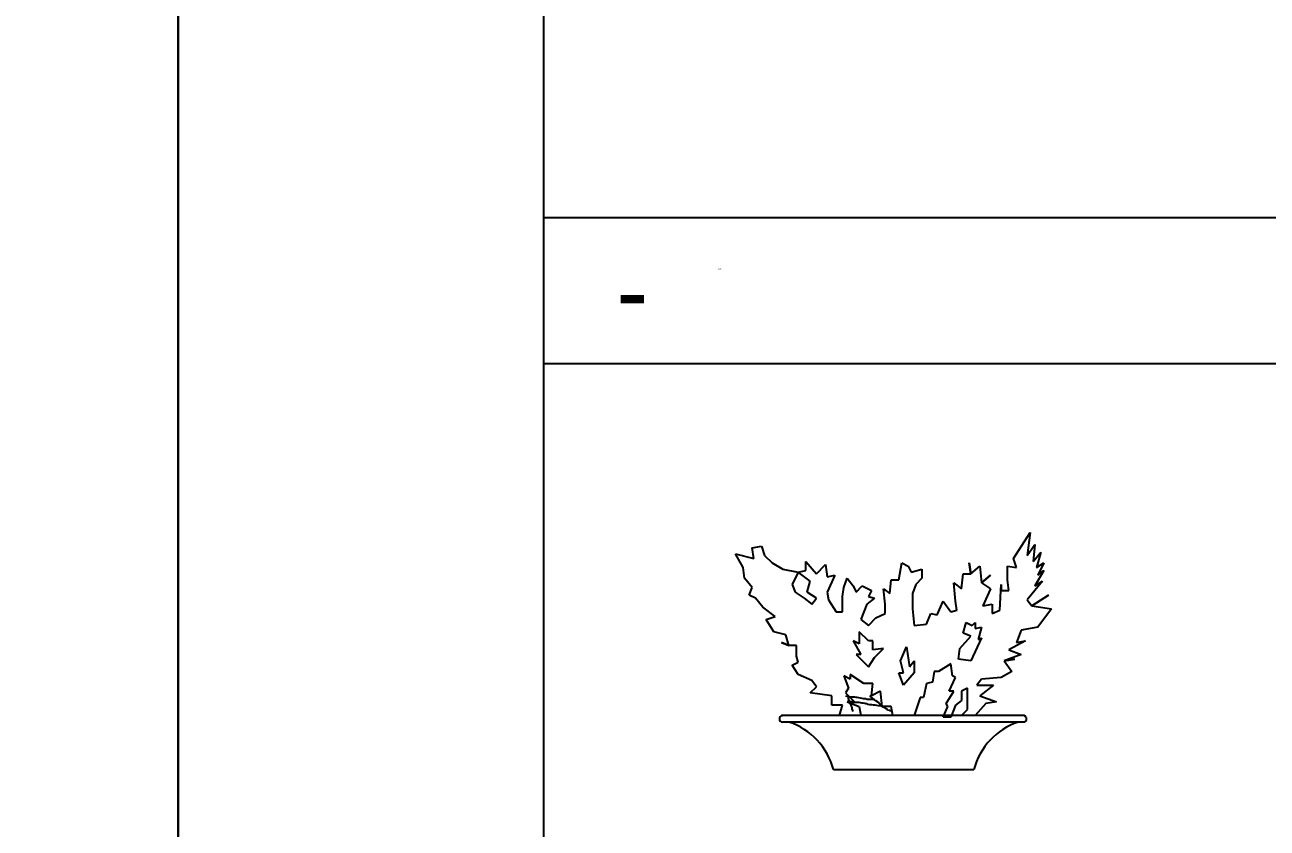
# Model space of a CAD drawing. Header units: millimetres. Extents: x 0 to 25200, y 0 to 17820.
# Drawn here: x 12348 to 14389, y 10283 to 11603 of the extents above; entities that cross this region are included whole.
import ezdxf
from ezdxf.enums import TextEntityAlignment as Align

# ---------------------------------------------------------------- set-up
doc = ezdxf.new("R2010")
doc.units = ezdxf.units.MM
doc.header["$LTSCALE"] = 100
doc.header["$MEASUREMENT"] = 0
for name, color, linetype in [('CO-TREE', 251, 'Continuous'), ('TB-FORM', 7, 'Continuous'), ('TB-TEXT', 4, 'Continuous')]:
    doc.layers.add(name, color=color, linetype=linetype)
doc.styles.add('DH-TEXT', font='')
doc.styles.get('DH-TEXT').set_extended_font_data('HY울릉도L')

# ---------------------------------------------------------------- blocks, each defined once
blk = doc.blocks.new('T-301')
at = {"layer": 'CO-TREE'}
for p, q in [((180.4, 346.8), (208, 389.4)), ((208, 389.4), (203, 351.8)), ((203, 351.8), (215.6, 369.4)), ((215.6, 369.4), (213, 341.8)), ((-263.7, 331.7), (-276.2, 354.3)), ((-276.2, 354.3), (-246.1, 346.8)), ((-248.6, 364.3), (-233.6, 366.9)), ((-246.1, 346.8), (-248.6, 364.3)), ((-248.6, 364.3), (-248.6, 364.3)), ((-233.6, 366.9), (-228.5, 351.8)), ((-228.5, 351.8), (-228.5, 351.8)), ((-228.5, 351.8), (-216, 339.3)), ((213, 341.8), (225.6, 356.8)), ((225.6, 356.8), (218.1, 331.7)), ((-261.2, 314.2), (-263.7, 331.7)), ((-216, 339.3), (-198.4, 329.2)), ((-216, 339.3), (-216, 339.3)), ((-198.4, 329.2), (-198.4, 329.2)), ((-198.4, 329.2), (-173.3, 324.2)), ((-173.3, 324.2), (-160.8, 326.7)), ((-160.8, 326.7), (-160.8, 341.8)), ((-160.8, 341.8), (-160.8, 341.8)), ((-160.8, 341.8), (-160.8, 341.8)), ((-160.8, 341.8), (-143.2, 321.7)), ((-143.2, 321.7), (-128.2, 336.8)), ((-128.2, 336.8), (-125.7, 316.7)), ((-7.7, 311.7), (-2.7, 339.3)), ((-2.7, 339.3), (7.3, 334.2)), ((7.3, 334.2), (7.3, 334.2)), ((7.3, 334.2), (12.3, 324.2)), ((12.3, 324.2), (29.9, 329.2)), ((29.9, 329.2), (29.9, 314.2)), ((110.2, 321.7), (107.7, 339.3)), ((107.7, 339.3), (110.2, 321.7)), ((110.2, 321.7), (125.2, 334.2)), ((125.2, 334.2), (127.7, 306.7)), ((170.4, 311.7), (170.4, 334.2)), ((170.4, 334.2), (185.4, 331.7)), ((185.4, 331.7), (180.4, 346.8)), ((230.6, 326.7), (215.6, 301.6)), ((218.1, 331.7), (230.6, 339.3)), ((230.6, 339.3), (220.6, 319.2)), ((220.6, 319.2), (230.6, 326.7)), ((-248.6, 299.1), (-261.2, 314.2)), ((-261.2, 314.2), (-261.2, 314.2)), ((-173.3, 324.2), (-183.4, 304.1)), ((-153.3, 309.2), (-173.3, 324.2)), ((-158.3, 291.6), (-153.3, 309.2)), ((-153.3, 309.2), (-153.3, 309.2)), ((-143.2, 321.7), (-143.2, 321.7)), ((-125.7, 316.7), (-113.1, 319.2)), ((-113.1, 319.2), (-125.7, 291.6)), ((-98.1, 299.1), (-93, 314.2)), ((-93, 314.2), (-83, 301.6)), ((-22.8, 289.1), (-20.3, 311.7)), ((-20.3, 311.7), (-7.7, 311.7)), ((29.9, 314.2), (19.9, 304.1)), ((82.6, 306.7), (95.1, 296.6)), ((85.1, 276.5), (82.6, 306.7)), ((95.1, 296.6), (97.6, 321.7)), ((97.6, 321.7), (110.2, 321.7)), ((127.7, 306.7), (142.8, 319.2)), ((142.8, 319.2), (127.7, 306.7)), ((127.7, 306.7), (142.8, 296.6)), ((172.9, 294.1), (170.4, 311.7)), ((170.4, 311.7), (170.4, 311.7)), ((228.1, 309.2), (203, 279)), ((215.6, 301.6), (228.1, 309.2)), ((-253.6, 286.6), (-248.6, 299.1)), ((-243.6, 281.6), (-253.6, 286.6)), ((-183.4, 304.1), (-183.4, 304.1)), ((-183.4, 304.1), (-178.4, 291.6)), ((-178.4, 291.6), (-178.4, 291.6)), ((-178.4, 291.6), (-163.3, 281.6)), ((-143.2, 281.6), (-158.3, 291.6)), ((-125.7, 291.6), (-125.7, 291.6)), ((-125.7, 291.6), (-123.2, 279)), ((-100.6, 284.1), (-98.1, 299.1)), ((-98.1, 299.1), (-98.1, 299.1)), ((-83, 301.6), (-78, 291.6)), ((-78, 291.6), (-68, 301.6)), ((-68, 301.6), (-68, 301.6)), ((-68, 301.6), (-52.9, 294.1)), ((-52.9, 294.1), (-57.9, 284.1)), ((-32.8, 296.6), (-22.8, 289.1)), ((-30.3, 271.5), (-32.8, 296.6)), ((19.9, 304.1), (14.8, 289.1)), ((14.8, 289.1), (14.8, 264)), ((14.8, 289.1), (14.8, 289.1)), ((19.9, 304.1), (19.9, 304.1)), ((142.8, 296.6), (130.3, 269)), ((157.8, 261.5), (160.3, 304.1)), ((160.3, 304.1), (160.3, 294.1)), ((160.3, 294.1), (172.9, 294.1)), ((210.5, 269), (238.1, 286.6)), ((238.1, 286.6), (210.5, 269)), ((-231.1, 266.5), (-243.6, 281.6)), ((-211, 251.4), (-231.1, 266.5)), ((-231.1, 266.5), (-231.1, 266.5)), ((-163.3, 281.6), (-163.3, 281.6)), ((-163.3, 281.6), (-150.8, 271.5)), ((-150.8, 271.5), (-143.2, 281.6)), ((-150.8, 271.5), (-150.8, 271.5)), ((-123.2, 279), (-110.6, 259)), ((-100.6, 259), (-100.6, 284.1)), ((-100.6, 284.1), (-100.6, 284.1)), ((-60.4, 271.5), (-70.5, 246.4)), ((-47.9, 281.6), (-60.4, 271.5)), ((-60.4, 271.5), (-60.4, 271.5)), ((-57.9, 284.1), (-47.9, 281.6)), ((-30.3, 256.5), (-30.3, 271.5)), ((-30.3, 271.5), (-30.3, 271.5)), ((55, 254), (65, 276.5)), ((65, 276.5), (77.5, 259)), ((87.6, 261.5), (85.1, 276.5)), ((130.3, 269), (145.3, 271.5)), ((145.3, 271.5), (145.3, 256.5)), ((203, 279), (210.5, 269)), ((210.5, 269), (243.2, 264)), ((-226, 246.4), (-211, 251.4)), ((-213.5, 226.4), (-226, 246.4)), ((-110.6, 259), (-100.6, 259)), ((-100.6, 259), (-100.6, 259)), ((-70.5, 246.4), (-57.9, 236.4)), ((-57.9, 236.4), (-45.4, 248.9)), ((-45.4, 248.9), (-30.3, 256.5)), ((-45.4, 248.9), (-45.4, 248.9)), ((14.8, 264), (14.8, 264)), ((14.8, 264), (17.3, 236.4)), ((37.4, 238.9), (44.9, 256.5)), ((44.9, 256.5), (55, 254)), ((77.5, 259), (87.6, 261.5)), ((77.5, 259), (77.5, 259)), ((145.3, 256.5), (157.8, 261.5)), ((243.2, 264), (220.6, 233.9)), ((-193.4, 221.3), (-213.5, 226.4)), ((-57.9, 211.3), (-73, 226.4)), ((-73, 226.4), (-73, 206.3)), ((17.3, 236.4), (37.4, 238.9)), ((17.3, 236.4), (17.3, 236.4)), ((97.6, 223.9), (102.6, 241.4)), ((102.6, 241.4), (112.7, 236.4)), ((112.7, 236.4), (117.7, 241.4)), ((117.7, 241.4), (117.7, 231.4)), ((117.7, 231.4), (127.7, 233.9)), ((127.7, 233.9), (122.7, 213.8)), ((193, 228.9), (185.4, 208.8)), ((220.6, 233.9), (193, 228.9)), ((-188.4, 203.8), (-200.9, 208.8)), ((-200.9, 208.8), (-188.4, 203.8)), ((-188.4, 203.8), (-193.4, 221.3)), ((-73, 206.3), (-83, 211.3)), ((-83, 211.3), (-70.5, 188.7)), ((-50.4, 211.3), (-57.9, 211.3)), ((-50.4, 196.3), (-50.4, 211.3)), ((92.6, 198.8), (110.2, 218.8)), ((110.2, 218.8), (97.6, 223.9)), ((127.7, 216.3), (110.2, 178.7)), ((122.7, 213.8), (127.7, 216.3)), ((200.5, 211.3), (172.9, 196.3)), ((185.4, 208.8), (200.5, 211.3)), ((-175.9, 203.8), (-188.4, 203.8)), ((-175.9, 186.2), (-175.9, 203.8)), ((-173.3, 176.2), (-175.9, 186.2)), ((-70.5, 188.7), (-78, 188.7)), ((-78, 188.7), (-57.9, 168.7)), ((-57.9, 168.7), (-47.9, 183.7)), ((-32.8, 198.8), (-50.4, 196.3)), ((-47.9, 183.7), (-32.8, 198.8)), ((-5.2, 178.7), (4.8, 201.3)), ((4.8, 201.3), (9.8, 168.7)), ((90.1, 181.2), (92.6, 198.8)), ((193, 188.7), (165.4, 178.7)), ((172.9, 196.3), (193, 188.7)), ((-183.4, 171.2), (-173.3, 176.2)), ((-173.3, 156.1), (-183.4, 171.2)), ((-0.2, 158.6), (-5.2, 178.7)), ((9.8, 168.7), (17.3, 178.7)), ((17.3, 178.7), (17.3, 158.6)), ((77.5, 173.7), (57.5, 161.1)), ((80.1, 153.6), (77.5, 173.7)), ((110.2, 178.7), (90.1, 181.2)), ((165.4, 178.7), (182.9, 181.2)), ((182.9, 181.2), (165.4, 178.7)), ((165.4, 178.7), (177.9, 161.1)), ((-150.8, 146.1), (-173.3, 156.1)), ((-173.3, 156.1), (-173.3, 156.1)), ((-143.2, 136), (-150.8, 146.1)), ((-150.8, 146.1), (-150.8, 146.1)), ((-88, 148.6), (-98.1, 153.6)), ((-98.1, 153.6), (-90.5, 133.5)), ((-88, 156.1), (-88, 148.6)), ((-65.5, 141), (-88, 156.1)), ((-0.2, 138.5), (-7.7, 158.6)), ((-7.7, 158.6), (-0.2, 158.6)), ((17.3, 158.6), (-0.2, 138.5)), ((47.4, 143.6), (37.4, 141)), ((50, 161.1), (47.4, 143.6)), ((57.5, 161.1), (50, 161.1)), ((75, 128.5), (85.1, 151.1)), ((85.1, 151.1), (80.1, 153.6)), ((127.7, 148.6), (120.2, 138.5)), ((160.3, 151.1), (127.7, 148.6)), ((177.9, 161.1), (160.3, 151.1)), ((-153.3, 126), (-143.2, 136)), ((-118.1, 121), (-153.3, 126)), ((-143.2, 136), (-143.2, 136)), ((-90.5, 133.5), (-95.6, 126)), ((-95.6, 126), (-80.5, 110.9)), ((-50.4, 141), (-65.5, 141)), ((-52.9, 121), (-50.4, 141)), ((-37.9, 128.5), (-52.9, 121)), ((-35.4, 103.4), (-37.9, 128.5)), ((37.4, 141), (32.4, 118.5)), ((70, 108.4), (82.6, 128.5)), ((82.6, 128.5), (75, 128.5)), ((105.2, 133.5), (95.1, 128.5)), ((95.1, 128.5), (95.1, 113.5)), ((105.2, 108.4), (105.2, 133.5)), ((120.2, 138.5), (147.8, 138.5)), ((147.8, 138.5), (125.2, 121)), ((-118.1, 105.9), (-118.1, 121)), ((-100.6, 105.9), (-118.1, 105.9)), ((-105.6, 88.4), (-100.6, 105.9)), ((-92.7, 119.7), (-94.9, 120.4)), ((-80.5, 110.9), (-93, 110.9)), ((-93, 110.9), (-73, 103.4)), ((-90.5, 119.7), (-92.7, 119.7)), ((-88.2, 110), (-92.7, 110.7)), ((-91.9, 119.7), (-91.2, 118.2)), ((-91.2, 118.2), (-91.2, 116.7)), ((-91.2, 116.7), (-90.5, 115.2)), ((-89, 118.9), (-90.5, 119.7)), ((-90.5, 115.2), (-89.7, 112.2)), ((-89.7, 112.2), (-89, 110.7)), ((-80, 118.9), (-89, 118.9)), ((-89, 110.7), (-88.2, 107.7)), ((-73.3, 110), (-88.2, 110)), ((-88.2, 107.7), (-86.7, 107)), ((-86.7, 107), (-86.7, 105.5)), ((-86.7, 105.5), (-86, 104)), ((-86, 104), (-85.2, 101.8)), ((-77.8, 118.2), (-80, 118.9)), ((-76.3, 118.2), (-77.8, 118.2)), ((-71.1, 117.4), (-76.3, 118.2)), ((-68.8, 109.2), (-73.3, 110)), ((-73, 103.4), (-70.5, 88.4)), ((-68.1, 116.7), (-71.1, 117.4)), ((-66.6, 109.2), (-68.8, 109.2)), ((-65.9, 115.9), (-68.1, 116.7)), ((-63.6, 108.5), (-66.6, 109.2)), ((-62.9, 115.9), (-65.9, 115.9)), ((-62.1, 107.7), (-63.6, 108.5)), ((-59.9, 115.2), (-62.9, 115.9)), ((-59.9, 107.7), (-62.1, 107.7)), ((-48, 115.2), (-59.9, 115.2)), ((-58.4, 107), (-59.9, 107.7)), ((-55.4, 106.3), (-58.4, 107)), ((-54.7, 119.7), (-55.4, 121.2)), ((-52.4, 106.3), (-55.4, 106.3)), ((-52.4, 118.2), (-54.7, 119.7)), ((-50.2, 115.9), (-52.4, 118.2)), ((-49.4, 105.5), (-52.4, 106.3)), ((-48, 114.5), (-50.2, 115.9)), ((-46.5, 105.5), (-49.4, 105.5)), ((-45.7, 113), (-48, 114.5)), ((-41.2, 104.8), (-46.5, 105.5)), ((-41.2, 110), (-45.7, 113)), ((-39.8, 107.7), (-41.2, 110)), ((-36.8, 104), (-41.2, 104.8)), ((-38.3, 106.3), (-39.8, 107.7)), ((-36, 104), (-38.3, 106.3)), ((-34.5, 103.3), (-36.8, 104)), ((-33.8, 102.5), (-36, 104)), ((-20.3, 103.4), (-35.4, 103.4)), ((-29.3, 103.3), (-34.5, 103.3)), ((-31.6, 101.8), (-33.8, 102.5)), ((-32.3, 102.5), (-27.8, 99.5)), ((-17.8, 88.4), (-20.3, 103.4)), ((27.4, 118.5), (17.3, 88.4)), ((32.4, 118.5), (27.4, 118.5)), ((65, 85.9), (72.5, 103.4)), ((72.5, 103.4), (70, 108.4)), ((85.1, 105.9), (77.5, 85.9)), ((95.1, 113.5), (85.1, 105.9)), ((105.2, 98.4), (105.2, 108.4)), ((135.3, 108.4), (117.7, 88.4)), ((125.2, 121), (152.8, 110.9)), ((152.8, 110.9), (135.3, 108.4)), ((-70.5, 88.4), (-200.9, 88.4)), ((198.6, 88.4), (-199.1, 88.4)), ((-85.2, 101.8), (-85.2, 99.5)), ((-85.2, 99.5), (-83.7, 95.1)), ((-27.8, 99.5), (-26.3, 98.1)), ((-26.3, 98.1), (-23.3, 97.3)), ((-23.3, 97.3), (-19.6, 95.8)), ((17.3, 88.4), (-17.8, 88.4)), ((77.5, 85.9), (65, 85.9)), ((95.1, 88.4), (105.2, 98.4)), ((198.6, 77.9), (-199.1, 77.9)), ((-115.4, 0), (115.4, 0))]:
    blk.add_line(p, q, dxfattribs=at)
for centre, radius, start, end in [((-198.8, 83.1), 5.26, 93.5016, 266.4984), ((196.1, 83.1), 5.83, 295.746, 64.254), ((-224.2, -28.9), 112.6, 14.86, 71.4418), ((224.2, -28.9), 112.6, 108.5582, 165.14)]:
    blk.add_arc(centre, radius, start, end, dxfattribs=at)

msp = doc.modelspace()

# ---------------------------------------------------------------- linework, layer by layer
at = {"layer": 'TB-FORM', "color": 251}
msp.add_line((24600, 11286), (13200, 11286), dxfattribs=at)
at = {"layer": 'TB-FORM'}
msp.add_line((24600, 11046), (13200, 11046), dxfattribs=at)
at = {"layer": 'TB-FORM', "color": 251}
for points in [[(0, 0), (12600, 0), (12600, 17820), (0, 17820)], [(12600, 0), (25200, 0), (25200, 17820), (12600, 17820)], [(13200, 510), (24600, 510), (24600, 17310), (13200, 17310)]]:
    msp.add_lwpolyline(points, close=True, dxfattribs=at)

# ---------------------------------------------------------------- block references
at = {"layer": 'CO-TREE'}
msp.add_blockref('T-301', (13791.8, 10379.6), dxfattribs=at)

# ---------------------------------------------------------------- texts
at = {"layer": 'CO-TREE', "insert": (13486.7, 11203), "char_height": 2, "width": 6.91, "attachment_point": 1, "style": 'DH-TEXT'}
msp.add_mtext('T-31', dxfattribs=at)
at = {"layer": 'TB-TEXT', "style": 'DH-TEXT'}
msp.add_text('-', height=120, dxfattribs=at).set_placement((13320, 11166), align=Align.MIDDLE_LEFT)

doc.saveas('drawing.dxf')
